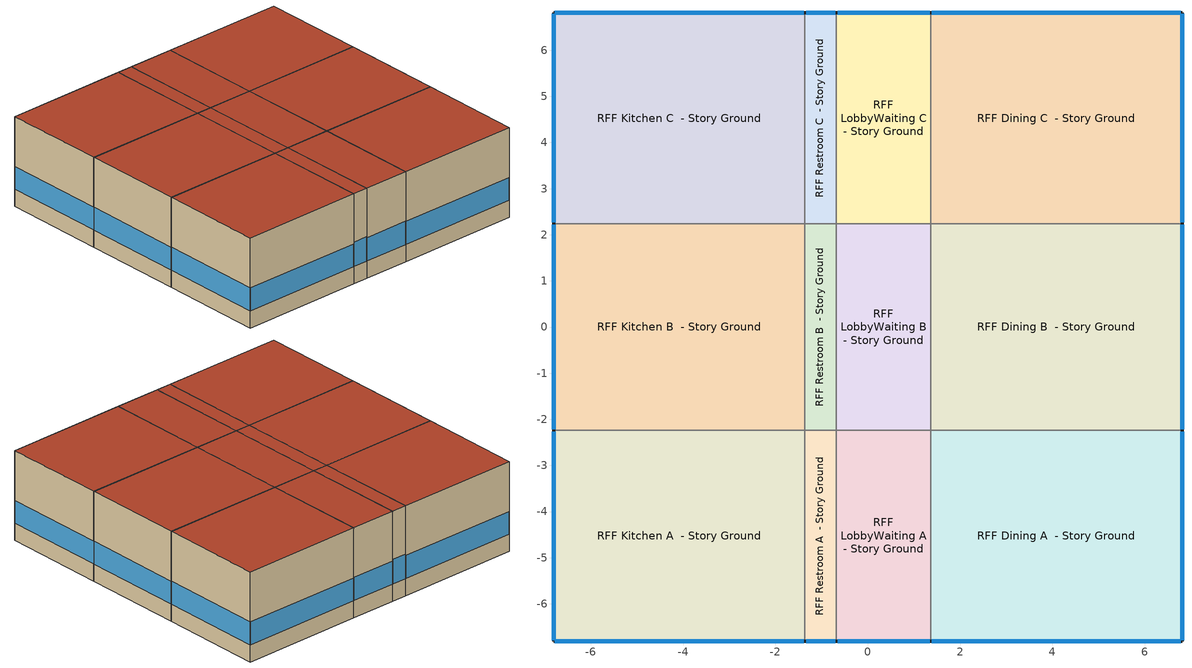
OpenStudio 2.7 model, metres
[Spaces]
RFF Kitchen A  - Story Ground
 floor ground: -6.81,-6.81 -6.81,-2.24 -1.36,-2.24 -1.36,-6.81 z0
 wall outside: -6.81,-2.24 -6.81,-6.81 -1.36,-6.81 z0:3.96
 wall to RFF Kitchen B  - Story Ground: -1.36,-2.24 -6.81,-2.24 z0:3.96
 wall to RFF Restroom A  - Story Ground: -1.36,-6.81 -1.36,-2.24 z0:3.96
 window: -6.81,-2.27 -6.81,-6.79 / -6.79,-6.81 -1.39,-6.81 z0.76:1.76
 roof outside: -1.36,-6.81 -1.36,-2.24 -6.81,-2.24 -6.81,-6.81 z3.96
RFF Kitchen B  - Story Ground
 floor ground: -6.81,-2.24 -6.81,2.24 -1.36,2.24 -1.36,-2.24 z0
 wall outside: -6.81,2.24 -6.81,-2.24 z0:3.96
 wall to RFF Kitchen C  - Story Ground: -1.36,2.24 -6.81,2.24 z0:3.96
 wall to RFF Restroom B  - Story Ground: -1.36,-2.24 -1.36,2.24 z0:3.96
 window: -6.81,2.21 -6.81,-2.21 z0.76:1.76
 roof outside: -1.36,-2.24 -1.36,2.24 -6.81,2.24 -6.81,-2.24 z3.96
RFF Kitchen C  - Story Ground
 floor ground: -6.81,2.24 -6.81,6.81 -1.36,6.81 -1.36,2.24 z0
 wall outside: -1.36,6.81 -6.81,6.81 -6.81,2.24 z0:3.96
 wall to RFF Restroom C  - Story Ground: -1.36,2.24 -1.36,6.81 z0:3.96
 window: -6.81,6.79 -6.81,2.27 / -1.39,6.81 -6.79,6.81 z0.76:1.76
 roof outside: -1.36,2.24 -1.36,6.81 -6.81,6.81 -6.81,2.24 z3.96
RFF Restroom A  - Story Ground
 floor ground: -1.36,-6.81 -1.36,-2.24 -0.68,-2.24 -0.68,-6.81 z0
 wall outside: -1.36,-6.81 -0.68,-6.81 z0:3.96
 wall to RFF Restroom B  - Story Ground: -0.68,-2.24 -1.36,-2.24 z0:3.96
 wall to RFF LobbyWaiting A  - Story Ground: -0.68,-6.81 -0.68,-2.24 z0:3.96
 window: -1.34,-6.81 -0.7,-6.81 z0.76:1.83
 roof outside: -0.68,-6.81 -0.68,-2.24 -1.36,-2.24 -1.36,-6.81 z3.96
RFF Restroom B  - Story Ground
 floor ground: -1.36,-2.24 -1.36,2.24 -0.68,2.24 -0.68,-2.24 z0
 wall to RFF Restroom C  - Story Ground: -0.68,2.24 -1.36,2.24 z0:3.96
 wall to RFF LobbyWaiting B  - Story Ground: -0.68,-2.24 -0.68,2.24 z0:3.96
 roof outside: -0.68,-2.24 -0.68,2.24 -1.36,2.24 -1.36,-2.24 z3.96
RFF Restroom C  - Story Ground
 floor ground: -1.36,2.24 -1.36,6.81 -0.68,6.81 -0.68,2.24 z0
 wall outside: -0.68,6.81 -1.36,6.81 z0:3.96
 wall to RFF LobbyWaiting C  - Story Ground: -0.68,2.24 -0.68,6.81 z0:3.96
 window: -0.7,6.81 -1.34,6.81 z0.76:1.83
 roof outside: -0.68,2.24 -0.68,6.81 -1.36,6.81 -1.36,2.24 z3.96
RFF LobbyWaiting A  - Story Ground
 floor ground: -0.68,-6.81 -0.68,-2.24 1.37,-2.24 1.37,-6.81 z0
 wall outside: -0.68,-6.81 1.37,-6.81 z0:3.96
 wall to RFF LobbyWaiting B  - Story Ground: 1.37,-2.24 -0.68,-2.24 z0:3.96
 wall to RFF Dining A  - Story Ground: 1.37,-6.81 1.37,-2.24 z0:3.96
 window: -0.65,-6.81 1.34,-6.81 z0.76:1.78
 roof outside: 1.37,-6.81 1.37,-2.24 -0.68,-2.24 -0.68,-6.81 z3.96
RFF LobbyWaiting B  - Story Ground
 floor ground: -0.68,-2.24 -0.68,2.24 1.37,2.24 1.37,-2.24 z0
 wall to RFF LobbyWaiting C  - Story Ground: 1.37,2.24 -0.68,2.24 z0:3.96
 wall to RFF Dining B  - Story Ground: 1.37,-2.24 1.37,2.24 z0:3.96
 roof outside: 1.37,-2.24 1.37,2.24 -0.68,2.24 -0.68,-2.24 z3.96
RFF LobbyWaiting C  - Story Ground
 floor ground: -0.68,2.24 -0.68,6.81 1.37,6.81 1.37,2.24 z0
 wall outside: 1.37,6.81 -0.68,6.81 z0:3.96
 wall to RFF Dining C  - Story Ground: 1.37,2.24 1.37,6.81 z0:3.96
 window: 1.34,6.81 -0.65,6.81 z0.76:1.78
 roof outside: 1.37,2.24 1.37,6.81 -0.68,6.81 -0.68,2.24 z3.96
RFF Dining A  - Story Ground
 floor ground: 1.37,-6.81 1.37,-2.24 6.81,-2.24 6.81,-6.81 z0
 wall outside: 1.37,-6.81 6.81,-6.81 6.81,-2.24 z0:3.96
 wall to RFF Dining B  - Story Ground: 6.81,-2.24 1.37,-2.24 z0:3.96
 window: 1.39,-6.81 6.79,-6.81 / 6.81,-6.79 6.81,-2.27 z0.76:1.76
 roof outside: 6.81,-6.81 6.81,-2.24 1.37,-2.24 1.37,-6.81 z3.96
RFF Dining B  - Story Ground
 floor ground: 1.37,-2.24 1.37,2.24 6.81,2.24 6.81,-2.24 z0
 wall outside: 6.81,-2.24 6.81,2.24 z0:3.96
 wall to RFF Dining C  - Story Ground: 6.81,2.24 1.37,2.24 z0:3.96
 window: 6.81,-2.21 6.81,2.21 z0.76:1.76
 roof outside: 6.81,-2.24 6.81,2.24 1.37,2.24 1.37,-2.24 z3.96
RFF Dining C  - Story Ground
 floor ground: 1.37,2.24 1.37,6.81 6.81,6.81 6.81,2.24 z0
 wall outside: 6.81,2.24 6.81,6.81 1.37,6.81 z0:3.96
 window: 6.81,2.27 6.81,6.79 / 6.79,6.81 1.39,6.81 z0.76:1.76
 roof outside: 6.81,2.24 6.81,6.81 1.37,6.81 1.37,2.24 z3.96
[Building]
DEER Pre-1975|RFF
[Site]
Site 1
[ClimateZones]
Climate Zone Institution Name 1=CEC; Climate Zone Document Name 1=California Climate Zone Descriptions; Climate Zone Document Year 1=1995; Climate Zone Value 1=6
[SizingPeriod:DesignDay] Barometric Pressure {Pa}=100977; Sky Clearness=0; Rain Indicator=0; Snow Indicator=0; Day of Month=21; Daylight Saving Time Indicator=0; Humidity Indicating Type=Wetbulb; Dry-Bulb Temperature Range Modifier Type=DefaultMultipliers
Name | Maximum Dry-Bulb Temperature {C} | Daily Dry-Bulb Temperature Range {deltaC} | Humidity Indicating Conditions at Maximum Dry-Bulb | Wind Speed {m/s} | Wind Direction {deg} | Month | Day Type | Solar Model Indicator | ASHRAE Taub | ASHRAE Taud
Houston Bush Intercontinental Ann Htg 99.6% Condns DB | -1.6 | 0 | -1.6 | 2.8 | 0 | 1 | WinterDesignDay | ASHRAEClearSky
Houston Bush Intercontinental Ann Clg .4% Condns DB=>MWB | 36 | 10.1 | 24.8 | 3.5 | 170 | 7 | SummerDesignDay | ASHRAETau | 0.499 | 1.97
[SpaceType] Standards Building Type=RFF
Name | Standards Space Type
RFF Dining | Dining
RFF Kitchen | Kitchen
RFF LobbyWaiting | LobbyWaiting
RFF Restroom | Restroom
[BuildingStory]
Story Ground: Nominal Z Coordinate {m}=0; Nominal Floor to Floor Height {m}=3.9624
[Space] Building Story=Story Ground
Name | Space Type | Thermal Zone
RFF Kitchen A  - Story Ground | RFF Kitchen | Zone RFF Kitchen A  - Story Ground
RFF Kitchen B  - Story Ground | RFF Kitchen | Zone RFF Kitchen B  - Story Ground
RFF Kitchen C  - Story Ground | RFF Kitchen | Zone RFF Kitchen C  - Story Ground
RFF Restroom A  - Story Ground | RFF Restroom | Zone RFF Restroom A  - Story Ground
RFF Restroom B  - Story Ground | RFF Restroom | Zone RFF Restroom B  - Story Ground
RFF Restroom C  - Story Ground | RFF Restroom | Zone RFF Restroom C  - Story Ground
RFF LobbyWaiting A  - Story Ground | RFF LobbyWaiting | Zone RFF LobbyWaiting A  - Story Ground
RFF LobbyWaiting B  - Story Ground | RFF LobbyWaiting | Zone RFF LobbyWaiting B  - Story Ground
RFF LobbyWaiting C  - Story Ground | RFF LobbyWaiting | Zone RFF LobbyWaiting C  - Story Ground
RFF Dining A  - Story Ground | RFF Dining | Zone RFF Dining A  - Story Ground
RFF Dining B  - Story Ground | RFF Dining | Zone RFF Dining B  - Story Ground
RFF Dining C  - Story Ground | RFF Dining | Zone RFF Dining C  - Story Ground
[ThermalZone] Multiplier=1; Use Ideal Air Loads=No
Zone RFF Kitchen A  - Story Ground; Zone RFF Kitchen B  - Story Ground; Zone RFF Kitchen C  - Story Ground; Zone RFF Restroom A  - Story Ground; Zone RFF Restroom B  - Story Ground; Zone RFF Restroom C  - Story Ground; Zone RFF LobbyWaiting A  - Story Ground; Zone RFF LobbyWaiting B  - Story Ground; Zone RFF LobbyWaiting C  - Story Ground; Zone RFF Dining A  - Story Ground; Zone RFF Dining B  - Story Ground; Zone RFF Dining C  - Story Ground
[Sizing:Zone] Zone Cooling Design Supply Air Temperature Input Method=SupplyAirTemperature; Zone Cooling Design Supply Air Temperature {C}=14; Zone Cooling Design Supply Air Temperature Difference {deltaC}=11.11; Zone Heating Design Supply Air Temperature Input Method=SupplyAirTemperature; Zone Heating Design Supply Air Temperature {C}=40; Zone Heating Design Supply Air Temperature Difference {deltaC}=11.11; Zone Cooling Design Supply Air Humidity Ratio {kg-H2O/kg-air}=0.0085; Zone Heating Design Supply Air Humidity Ratio {kg-H2O/kg-air}=0.008; Cooling Design Air Flow Method=DesignDay; Heating Design Air Flow Method=DesignDay; Account for Dedicated Outdoor Air System=No; Dedicated Outdoor Air System Control Strategy=NeutralSupplyAir; Dedicated Outdoor Air Low Setpoint Temperature for Design {C}=autosize; Dedicated Outdoor Air High Setpoint Temperature for Design {C}=autosize
Zone RFF Kitchen A  - Story Ground; Zone RFF Kitchen B  - Story Ground; Zone RFF Kitchen C  - Story Ground; Zone RFF Restroom A  - Story Ground; Zone RFF Restroom B  - Story Ground; Zone RFF Restroom C  - Story Ground; Zone RFF LobbyWaiting A  - Story Ground; Zone RFF LobbyWaiting B  - Story Ground; Zone RFF LobbyWaiting C  - Story Ground; Zone RFF Dining A  - Story Ground; Zone RFF Dining B  - Story Ground; Zone RFF Dining C  - Story Ground
